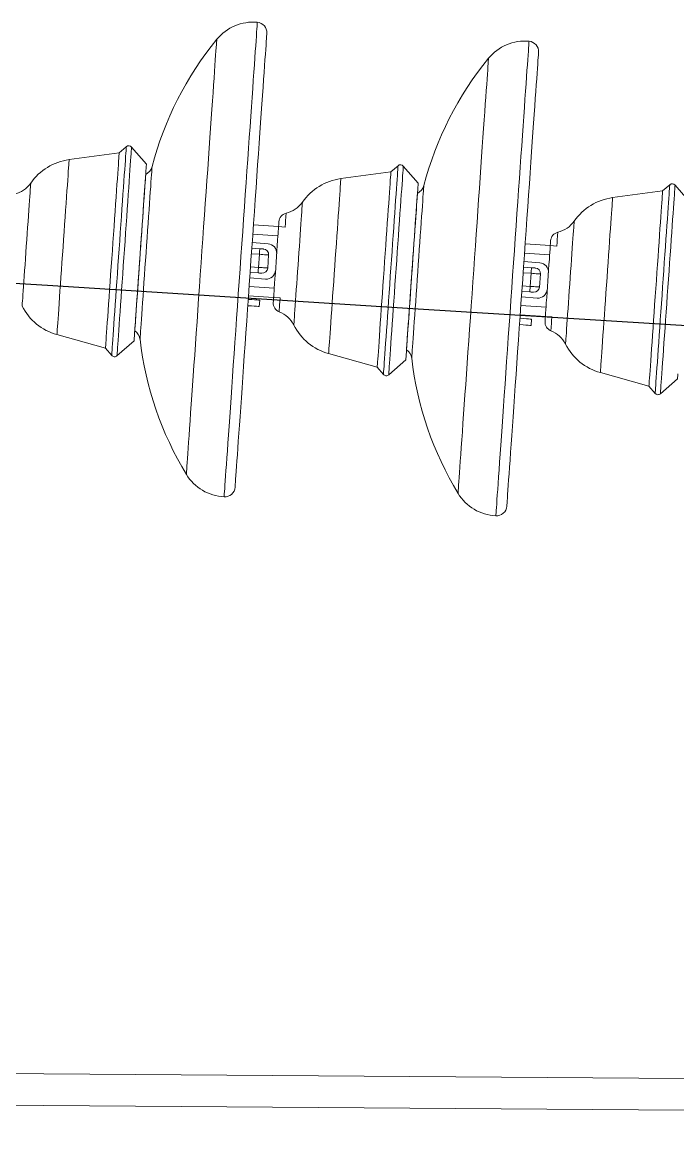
# Model space of a CAD drawing. Header units: millimetres. Extents: x 1587714 to 3094800, y -694377 to -413614.
# Drawn here: x 2355338 to 2355690, y -551425 to -550832 of the extents above; entities that cross this region are included whole.
import ezdxf

# ---------------------------------------------------------------- set-up
doc = ezdxf.new("R2010")
doc.units = ezdxf.units.MM

# ---------------------------------------------------------------- blocks, each defined once
blk = doc.blocks.new('poste RT1 vista lateral')
at = {"color": 7, "linetype": 'Continuous', "lineweight": 15}
for p, q in [((929.8599, 7846.5426), (926.0327, 7843.2152)), ((940.6474, 7837.1813), (932.6814, 7846.3452)), ((926.0327, 7843.2152), (899.2196, 7839.5989)), ((1071.677, 7833.0309), (1044.8639, 7829.4146)), ((1075.5042, 7836.3583), (1071.677, 7833.0309)), ((1086.2917, 7826.997), (1078.3258, 7836.1609)), ((1221.1486, 7826.174), (1217.3214, 7822.8467)), ((1231.936, 7816.8128), (1223.9701, 7825.9766)), ((1217.3214, 7822.8467), (1190.5083, 7819.2294)), ((997.9965, 7804.6267), (1011.4832, 7803.6835)), ((1014.9659, 7803.4394), (1011.4832, 7803.6835)), ((1011.1344, 7798.6958), (1010.9693, 7796.3345)), ((997.1228, 7792.1317), (1001.3821, 7791.8341)), ((997.3321, 7795.1252), (1005.831, 7794.5302)), ((1143.6409, 7794.4415), (1157.1276, 7793.4983)), ((1160.6103, 7793.2551), (1157.1276, 7793.4983)), ((1001.1728, 7788.8415), (1000.6845, 7781.8587)), ((1006.1606, 7788.4924), (1005.6723, 7781.5096)), ((1142.9765, 7784.94), (1151.4753, 7784.3459)), ((1156.7788, 7788.5106), (1156.6137, 7786.1502)), ((1000.4752, 7778.8661), (996.216, 7779.1636)), ((1142.7672, 7781.9474), (1147.0264, 7781.6498)), ((1146.8172, 7778.6572), (1146.3288, 7771.6744)), ((1151.8049, 7778.3082), (1151.3167, 7771.3253)), ((996.0067, 7776.171), (1004.5056, 7775.5768)), ((1009.1778, 7770.714), (1009.3429, 7773.0753)), ((1008.829, 7765.7263), (995.3423, 7766.6695)), ((1146.1195, 7768.6818), (1141.8604, 7768.9793)), ((1001.1297, 7760.8979), (1001.3671, 7764.293)), ((1008.829, 7765.7263), (1012.3117, 7765.4831)), ((1141.6511, 7765.9867), (1150.1499, 7765.3925)), ((1154.8221, 7760.5298), (1154.9872, 7762.8911)), ((1154.4734, 7755.542), (1140.9867, 7756.4852)), ((1154.4734, 7755.542), (1157.9561, 7755.2989)), ((1146.7741, 7750.7136), (1147.0115, 7754.1087)), ((892.6595, 7745.785), (918.7083, 7738.4713)), ((918.7083, 7738.4713), (922.0352, 7734.6442)), ((924.8567, 7734.4468), (934.0205, 7742.4128)), ((1038.3039, 7735.5998), (1064.3526, 7728.287)), ((1070.501, 7724.2625), (1079.6648, 7732.2285)), ((1064.3526, 7728.287), (1067.6795, 7724.4599)), ((1183.9482, 7725.4155), (1209.9969, 7718.1027)), ((1216.1454, 7714.0782), (1225.3092, 7722.0442)), ((1209.9969, 7718.1027), (1213.3239, 7714.2756)), ((1229.053, 7346.9862), (0, 7355.7096)), ((0, 7338.7095), (1228.9324, 7329.9869))]:
    blk.add_line(p, q, dxfattribs=at)
at = {"color": 8, "linetype": 'Continuous', "lineweight": 15}
for p, q in [((1011.1344, 7798.6958), (997.6477, 7799.638)), ((1001.1728, 7788.8415), (996.9136, 7789.139)), ((1156.7788, 7788.5106), (1143.2921, 7789.4537)), ((996.4253, 7782.1562), (1000.6845, 7781.8587)), ((1146.8172, 7778.6572), (1142.5579, 7778.9547)), ((995.6911, 7771.6572), (1009.1778, 7770.714)), ((1142.0696, 7771.9719), (1146.3288, 7771.6744)), ((1141.3355, 7761.4729), (1154.8221, 7760.5298))]:
    blk.add_line(p, q, dxfattribs=at)
at = {"color": 5, "linetype": 'Continuous', "lineweight": 15, "flags": 128}
for points in [[(982.2866, 7658.8309), (982.299, 7659.0083), (982.3362, 7659.5395), (982.398, 7660.4226), (982.4842, 7661.6566), (982.5948, 7663.2378), (982.7293, 7665.1604), (982.8873, 7667.4206), (983.0684, 7670.0108), (983.2721, 7672.9243), (983.4979, 7676.1534), (983.7452, 7679.6887), (984.0131, 7683.5196), (984.301, 7687.6376), (984.6081, 7692.0292), (984.9335, 7696.6822), (985.2763, 7701.5851), (985.6356, 7706.7235), (986.0103, 7712.0821), (986.3995, 7717.6468), (986.8019, 7723.4032), (987.2167, 7729.3332), (987.6424, 7735.4214), (988.078, 7741.6508), (988.5222, 7748.0042), (988.9739, 7754.4634), (989.4317, 7761.0104), (989.8944, 7767.627), (990.3607, 7774.2951), (990.8292, 7780.9956), (991.2988, 7787.7104), (991.768, 7794.4205), (992.2356, 7801.1076), (992.7002, 7807.7528), (993.1607, 7814.337), (993.6156, 7820.842), (994.0637, 7827.2498), (994.5037, 7833.544), (994.9346, 7839.7048), (995.3549, 7845.7158), (995.7637, 7851.5608), (996.1596, 7857.2237), (996.5417, 7862.6873), (996.9088, 7867.9383), (997.26, 7872.9603), (997.5942, 7877.7392), (997.9106, 7882.2634), (998.2082, 7886.5197), (998.4862, 7890.4955), (998.7438, 7894.1805), (998.9805, 7897.5632), (999.1953, 7900.636), (999.3878, 7903.3892), (999.5574, 7905.8144), (999.7037, 7907.9068), (999.8263, 7909.6596), (999.9247, 7911.0672), (999.9988, 7912.1258), (1000.0483, 7912.8344), (1000.073, 7913.1882), (1000.0761, 7913.233)], [(988.1583, 7663.933), (988.1708, 7664.1123), (988.2082, 7664.6473), (988.2705, 7665.5371), (988.3573, 7666.7788), (988.4685, 7668.3695), (988.6038, 7670.3045), (988.7628, 7672.5781), (988.945, 7675.1826), (989.1498, 7678.1113), (989.3766, 7681.3557), (989.6249, 7684.9062), (989.8938, 7688.7515), (990.1826, 7692.8818), (990.4904, 7697.284), (990.8164, 7701.9446), (991.1594, 7706.8512), (991.5187, 7711.9896), (991.8931, 7717.3436), (992.2815, 7722.8978), (992.6828, 7728.636), (993.0957, 7734.5412), (993.5191, 7740.597), (993.9518, 7746.7844), (994.3925, 7753.0863), (994.8398, 7759.4826), (995.2925, 7765.9571), (995.7492, 7772.4879), (996.2086, 7779.0587), (996.6694, 7785.6476), (997.1302, 7792.2375), (997.5897, 7798.8074), (998.0463, 7805.3391), (998.499, 7811.8126), (998.9464, 7818.2099), (999.387, 7824.5118), (999.8197, 7830.6992), (1000.2431, 7836.7541), (1000.6561, 7842.6602), (1001.0573, 7848.3984), (1001.4458, 7853.9526), (1001.8202, 7859.3066), (1002.1794, 7864.444), (1002.5225, 7869.3507), (1002.8485, 7874.0122), (1003.1563, 7878.4144), (1003.445, 7882.5438), (1003.714, 7886.39), (1003.9622, 7889.9395), (1004.1891, 7893.1839), (1004.3939, 7896.1127), (1004.576, 7898.7181), (1004.735, 7900.9907), (1004.8703, 7902.9257), (1004.9815, 7904.5165), (1005.0684, 7905.7591), (1005.1307, 7906.6489), (1005.168, 7907.1839), (1005.1805, 7907.3622)], [(1127.9309, 7648.6466), (1127.9433, 7648.823), (1127.9805, 7649.3552), (1128.0423, 7650.2383), (1128.1286, 7651.4723), (1128.2392, 7653.0535), (1128.3736, 7654.9761), (1128.5316, 7657.2354), (1128.7127, 7659.8265), (1128.9165, 7662.74), (1129.1423, 7665.9691), (1129.3895, 7669.5044), (1129.6574, 7673.3353), (1129.9453, 7677.4533), (1130.2524, 7681.8449), (1130.5778, 7686.4979), (1130.9207, 7691.4008), (1131.28, 7696.5382), (1131.6547, 7701.8979), (1132.0438, 7707.4625), (1132.4463, 7713.2189), (1132.861, 7719.1489), (1133.2867, 7725.2371), (1133.7223, 7731.4665), (1134.1666, 7737.8199), (1134.6182, 7744.2791), (1135.0761, 7750.8261), (1135.5388, 7757.4427), (1136.0051, 7764.1108), (1136.4736, 7770.8113), (1136.9432, 7777.5261), (1137.4124, 7784.2362), (1137.8799, 7790.9234), (1138.3446, 7797.5676), (1138.805, 7804.1518), (1139.2599, 7810.6577), (1139.708, 7817.0655), (1140.1481, 7823.3588), (1140.5789, 7829.5205), (1140.9993, 7835.5315), (1141.408, 7841.3765), (1141.8039, 7847.0395), (1142.1861, 7852.5031), (1142.5532, 7857.753), (1142.9043, 7862.7751), (1143.2386, 7867.5549), (1143.5549, 7872.0791), (1143.8525, 7876.3354), (1144.1305, 7880.3113), (1144.3882, 7883.9962), (1144.6248, 7887.3789), (1144.8397, 7890.4517), (1145.0322, 7893.2049), (1145.2018, 7895.6301), (1145.3481, 7897.7225), (1145.4706, 7899.4744), (1145.569, 7900.883), (1145.6431, 7901.9415), (1145.6926, 7902.6492), (1145.7174, 7903.0039), (1145.7205, 7903.0488)], [(1133.8027, 7653.7488), (1133.8152, 7653.9271), (1133.8525, 7654.4621), (1133.9148, 7655.3528), (1134.0017, 7656.5945), (1134.1129, 7658.1852), (1134.2482, 7660.1202), (1134.4072, 7662.3938), (1134.5893, 7664.9983), (1134.7941, 7667.927), (1135.021, 7671.1714), (1135.2692, 7674.722), (1135.5382, 7678.5672), (1135.827, 7682.6975), (1136.1348, 7687.0997), (1136.4607, 7691.7603), (1136.8038, 7696.667), (1137.1631, 7701.8054), (1137.5374, 7707.1593), (1137.9259, 7712.7135), (1138.3271, 7718.4517), (1138.7401, 7724.3569), (1139.1635, 7730.4127), (1139.5962, 7736.6002), (1140.0368, 7742.9011), (1140.4842, 7749.2983), (1140.9369, 7755.7719), (1141.3935, 7762.3036), (1141.853, 7768.8744), (1142.3138, 7775.4633), (1142.7746, 7782.0532), (1143.234, 7788.6231), (1143.6907, 7795.1548), (1144.1434, 7801.6284), (1144.5907, 7808.0256), (1145.0314, 7814.3275), (1145.4641, 7820.5149), (1145.8875, 7826.5698), (1146.3004, 7832.4759), (1146.7017, 7838.2142), (1147.0901, 7843.7684), (1147.4645, 7849.1223), (1147.8238, 7854.2597), (1148.1668, 7859.1664), (1148.4928, 7863.8279), (1148.8006, 7868.2301), (1149.0894, 7872.3595), (1149.3583, 7876.2057), (1149.6066, 7879.7553), (1149.8334, 7882.9997), (1150.0382, 7885.9284), (1150.2204, 7888.5338), (1150.3794, 7890.8064), (1150.5147, 7892.7414), (1150.6259, 7894.3322), (1150.7127, 7895.5748), (1150.775, 7896.4646), (1150.8124, 7896.9996), (1150.8249, 7897.1779)], [(937.1972, 7743.2787), (937.2095, 7743.4552), (937.2464, 7743.9826), (937.3075, 7744.8571), (937.3924, 7746.0711), (937.5005, 7747.617), (937.631, 7749.4824), (937.7827, 7751.653), (937.9547, 7754.1115), (938.1455, 7756.8409), (938.3537, 7759.8183), (938.5778, 7763.0227), (938.816, 7766.4301), (939.0665, 7770.0121), (939.3275, 7773.7448), (939.5969, 7777.5967), (939.8726, 7781.5402), (940.1527, 7785.5446), (940.4349, 7789.5806), (940.717, 7793.6156), (940.9971, 7797.6201), (941.2729, 7801.5635), (941.5422, 7805.4163), (941.8032, 7809.1481), (942.0537, 7812.731), (942.2919, 7816.1376), (942.516, 7819.3419), (942.7242, 7822.3202), (942.9151, 7825.0487), (943.087, 7827.5082), (943.2388, 7829.6778), (943.3692, 7831.5432), (943.4773, 7833.0891), (943.5622, 7834.3031), (943.6234, 7835.1777), (943.6602, 7835.705), (943.6725, 7835.8815)], [(1082.8415, 7733.0945), (1082.8539, 7733.2709), (1082.8907, 7733.7983), (1082.9519, 7734.6728), (1083.0368, 7735.8868), (1083.1449, 7737.4327), (1083.2753, 7739.2981), (1083.4271, 7741.4687), (1083.599, 7743.9272), (1083.7898, 7746.6557), (1083.9981, 7749.634), (1084.2221, 7752.8384), (1084.4604, 7756.2449), (1084.7109, 7759.8279), (1084.9719, 7763.5596), (1085.2413, 7767.4124), (1085.517, 7771.3559), (1085.797, 7775.3603), (1086.0792, 7779.3953), (1086.3614, 7783.4313), (1086.6414, 7787.4358), (1086.9172, 7791.3792), (1087.1866, 7795.2321), (1087.4475, 7798.9638), (1087.698, 7802.5467), (1087.9363, 7805.9533), (1088.1603, 7809.1576), (1088.3686, 7812.1359), (1088.5595, 7814.8644), (1088.7314, 7817.323), (1088.8831, 7819.4935), (1089.0136, 7821.3589), (1089.1216, 7822.9048), (1089.2066, 7824.1189), (1089.2677, 7824.9934), (1089.3046, 7825.5208), (1089.3169, 7825.6972)]]:
    blk.add_lwpolyline(points, dxfattribs=at)
at = {"color": 8, "linetype": 'Continuous', "lineweight": 15, "flags": 128}
for points in [[(962.0396, 7670.871), (962.052, 7671.0484), (962.0891, 7671.5796), (962.1508, 7672.4617), (962.237, 7673.6939), (962.3473, 7675.2722), (962.4815, 7677.191), (962.6391, 7679.4446), (962.8196, 7682.0261), (963.0225, 7684.9282), (963.2472, 7688.1421), (963.4931, 7691.6573), (963.7593, 7695.4634), (964.045, 7699.549), (964.3493, 7703.9025), (964.6715, 7708.5097), (965.0104, 7713.3563), (965.3651, 7718.4279), (965.7344, 7723.7103), (966.1173, 7729.1853), (966.5126, 7734.8378), (966.919, 7740.6504), (967.3354, 7746.6052), (967.7605, 7752.6839), (968.193, 7758.8685), (968.6315, 7765.1408), (969.0749, 7771.4798), (969.5215, 7777.8685), (969.9703, 7784.2858), (970.4197, 7790.7126), (970.8685, 7797.1299), (971.3152, 7803.5185), (971.7585, 7809.8576), (972.1971, 7816.1299), (972.6296, 7822.3145), (973.0546, 7828.3932), (973.471, 7834.348), (973.8774, 7840.1606), (974.2727, 7845.813), (974.6556, 7851.2881), (975.0249, 7856.5705), (975.3796, 7861.6421), (975.7185, 7866.4887), (976.0407, 7871.0959), (976.3451, 7875.4494), (976.6308, 7879.535), (976.8969, 7883.3411), (977.1428, 7886.8563), (977.3675, 7890.0702), (977.5704, 7892.9722), (977.751, 7895.5538), (977.9086, 7897.8074), (978.0427, 7899.7262), (978.1531, 7901.3045), (978.2392, 7902.5366), (978.3009, 7903.4188), (978.3381, 7903.95), (978.3504, 7904.1274), (978.3504, 7904.1274)], [(1107.684, 7660.6867), (1107.6964, 7660.8641), (1107.7334, 7661.3953), (1107.7952, 7662.2775), (1107.8814, 7663.5096), (1107.9917, 7665.0879), (1108.1258, 7667.0058), (1108.2834, 7669.2603), (1108.464, 7671.8419), (1108.6669, 7674.7439), (1108.8916, 7677.9578), (1109.1374, 7681.473), (1109.4036, 7685.2791), (1109.6893, 7689.3647), (1109.9937, 7693.7182), (1110.3159, 7698.3254), (1110.6548, 7703.172), (1111.0094, 7708.2436), (1111.3788, 7713.5251), (1111.7616, 7719.0011), (1112.1569, 7724.6535), (1112.5634, 7730.4661), (1112.9798, 7736.4209), (1113.4049, 7742.4996), (1113.8373, 7748.6842), (1114.2759, 7754.9555), (1114.7192, 7761.2956), (1115.1659, 7767.6833), (1115.6147, 7774.1015), (1116.0641, 7780.5283), (1116.5128, 7786.9456), (1116.9595, 7793.3342), (1117.4029, 7799.6733), (1117.8414, 7805.9456), (1118.2739, 7812.1302), (1118.699, 7818.2089), (1119.1154, 7824.1637), (1119.5218, 7829.9763), (1119.9171, 7835.6287), (1120.2999, 7841.1038), (1120.6693, 7846.3862), (1121.024, 7851.4578), (1121.3629, 7856.3044), (1121.685, 7860.9116), (1121.9894, 7865.2642), (1122.2751, 7869.3507), (1122.5413, 7873.1568), (1122.7871, 7876.672), (1123.0118, 7879.8859), (1123.2148, 7882.7879), (1123.3953, 7885.3695), (1123.5529, 7887.6231), (1123.687, 7889.5419), (1123.7974, 7891.1202), (1123.8836, 7892.3523), (1123.9453, 7893.2345), (1123.9824, 7893.7657), (1123.9948, 7893.9421), (1123.9948, 7893.9421)], [(922.0352, 7734.6442), (922.0476, 7734.8206), (922.0846, 7735.3508), (922.146, 7736.2292), (922.2315, 7737.4518), (922.3405, 7739.0101), (922.4722, 7740.8946), (922.626, 7743.0937), (922.8007, 7745.5924), (922.9954, 7748.3761), (923.2087, 7751.4269), (923.4393, 7754.7247), (923.6858, 7758.2495), (923.9466, 7761.9793), (924.22, 7765.8894), (924.5044, 7769.9559), (924.7979, 7774.153), (925.0986, 7778.4531), (925.4047, 7782.8314), (925.7143, 7787.2574), (926.0253, 7791.7054), (926.3358, 7796.1466), (926.6439, 7800.5517), (926.9476, 7804.8947), (927.2449, 7809.1471), (927.5341, 7813.2823), (927.8132, 7817.2734), (928.0805, 7821.0967), (928.3344, 7824.7263), (928.5731, 7828.1405), (928.7952, 7831.3172), (928.9994, 7834.2364), (929.1842, 7836.88), (929.3486, 7839.2308), (929.4915, 7841.2745), (929.6119, 7842.9968), (929.7093, 7844.3882), (929.7828, 7845.4401), (929.832, 7846.1449), (929.8568, 7846.4978), (929.8599, 7846.5426)], [(924.8567, 7734.4468), (924.8691, 7734.6241), (924.9061, 7735.1534), (924.9675, 7736.0318), (925.053, 7737.2544), (925.162, 7738.8127), (925.2938, 7740.6971), (925.4475, 7742.8963), (925.6223, 7745.3949), (925.817, 7748.1787), (926.0302, 7751.2295), (926.2609, 7754.5273), (926.5074, 7758.0521), (926.7681, 7761.7819), (927.0416, 7765.692), (927.3259, 7769.7585), (927.6194, 7773.9556), (927.9202, 7778.2567), (928.2263, 7782.634), (928.5358, 7787.061), (928.8468, 7791.508), (929.1574, 7795.9492), (929.4654, 7800.3552), (929.7691, 7804.6973), (930.0665, 7808.9497), (930.3556, 7813.0848), (930.6347, 7817.076), (930.9021, 7820.8992), (931.1559, 7824.5289), (931.3946, 7827.9431), (931.6168, 7831.1198), (931.8209, 7834.0399), (932.0058, 7836.6826), (932.1702, 7839.0334), (932.313, 7841.0771), (932.4335, 7842.7994), (932.5308, 7844.1918), (932.6043, 7845.2427), (932.6536, 7845.9475), (932.6783, 7846.3013), (932.6814, 7846.3452)], [(892.6595, 7745.785), (892.672, 7745.9633), (892.7093, 7746.4974), (892.7713, 7747.3834), (892.8573, 7748.6136), (892.9668, 7750.1795), (893.099, 7752.0688), (893.2527, 7754.2679), (893.4269, 7756.7589), (893.6202, 7759.5236), (893.8311, 7762.5401), (894.0582, 7765.7874), (894.2995, 7769.2378), (894.5533, 7772.8674), (894.8177, 7776.6488), (895.0906, 7780.5512), (895.37, 7784.5461), (895.6537, 7788.6031), (895.9395, 7792.6915), (896.2254, 7796.7799), (896.5091, 7800.8368), (896.7885, 7804.8317), (897.0614, 7808.7351), (897.3258, 7812.5155), (897.5796, 7816.1452), (897.8209, 7819.5965), (898.0479, 7822.8428), (898.2589, 7825.8603), (898.4522, 7828.625), (898.6264, 7831.116), (898.7802, 7833.3142), (898.9123, 7835.2034), (899.0218, 7836.7693), (899.1078, 7838.0005), (899.1698, 7838.8865), (899.2071, 7839.4206), (899.2196, 7839.5989), (899.2196, 7839.5989)], [(1067.6795, 7724.4599), (1067.6919, 7724.6363), (1067.7289, 7725.1656), (1067.7903, 7726.0449), (1067.8759, 7727.2675), (1067.9848, 7728.8258), (1068.1166, 7730.7103), (1068.2703, 7732.9085), (1068.4451, 7735.4081), (1068.6398, 7738.1918), (1068.8531, 7741.2417), (1069.0837, 7744.5405), (1069.3302, 7748.0652), (1069.5909, 7751.7941), (1069.8644, 7755.7051), (1070.1487, 7759.7716), (1070.4422, 7763.9678), (1070.743, 7768.2688), (1071.0491, 7772.6471), (1071.3586, 7777.0731), (1071.6696, 7781.5211), (1071.9802, 7785.9623), (1072.2883, 7790.3674), (1072.5919, 7794.7104), (1072.8893, 7798.9628), (1073.1784, 7803.098), (1073.4575, 7807.0891), (1073.7249, 7810.9124), (1073.9787, 7814.5421), (1074.2174, 7817.9562), (1074.4396, 7821.1329), (1074.6437, 7824.0521), (1074.8286, 7826.6957), (1074.993, 7829.0465), (1075.1358, 7831.0902), (1075.2563, 7832.8125), (1075.3536, 7834.204), (1075.4271, 7835.2559), (1075.4764, 7835.9606), (1075.5011, 7836.3135), (1075.5042, 7836.3583)], [(1070.501, 7724.2625), (1070.5134, 7724.4389), (1070.5504, 7724.9691), (1070.6119, 7725.8475), (1070.6974, 7727.0701), (1070.8063, 7728.6284), (1070.9381, 7730.5129), (1071.0919, 7732.712), (1071.2667, 7735.2107), (1071.4613, 7737.9944), (1071.6746, 7741.0452), (1071.9052, 7744.343), (1072.1517, 7747.8678), (1072.4125, 7751.5967), (1072.6859, 7755.5077), (1072.9703, 7759.5742), (1073.2638, 7763.7713), (1073.5645, 7768.0714), (1073.8706, 7772.4497), (1074.1802, 7776.8757), (1074.4912, 7781.3237), (1074.8017, 7785.7649), (1075.1098, 7790.17), (1075.4135, 7794.513), (1075.7108, 7798.7654), (1076, 7802.9006), (1076.2791, 7806.8917), (1076.5464, 7810.715), (1076.8002, 7814.3446), (1077.039, 7817.7588), (1077.2611, 7820.9355), (1077.4652, 7823.8547), (1077.6501, 7826.4983), (1077.8145, 7828.8491), (1077.9573, 7830.8928), (1078.0779, 7832.6151), (1078.1751, 7834.0065), (1078.2487, 7835.0585), (1078.2979, 7835.7632), (1078.3227, 7836.1161), (1078.3258, 7836.1609)], [(874.0139, 7761.0962), (874.0261, 7761.2708), (874.0627, 7761.7934), (874.1231, 7762.6584), (874.2068, 7763.8552), (874.3129, 7765.3725), (874.4403, 7767.194), (874.5876, 7769.3007), (874.7532, 7771.6696), (874.9355, 7774.276), (875.1324, 7777.0922), (875.342, 7780.0887), (875.5618, 7783.2329), (875.7897, 7786.4916), (876.0232, 7789.8304), (876.2598, 7793.215), (876.4971, 7796.6082), (876.7325, 7799.9737), (876.9635, 7803.2773), (877.1876, 7806.4835), (877.4026, 7809.5572), (877.6061, 7812.4678), (877.7959, 7815.182), (877.9701, 7817.673), (878.1268, 7819.9141), (878.2643, 7821.8806), (878.3813, 7823.5524), (878.4763, 7824.9114), (878.5485, 7825.9442), (878.597, 7826.6385), (878.6214, 7826.9875), (878.6244, 7827.0304)], [(1038.3039, 7735.5998), (1038.3163, 7735.779), (1038.3537, 7736.3131), (1038.4156, 7737.1981), (1038.5016, 7738.4293), (1038.6112, 7739.9952), (1038.7433, 7741.8845), (1038.897, 7744.0836), (1039.0712, 7746.5746), (1039.2646, 7749.3393), (1039.4755, 7752.3558), (1039.7025, 7755.6021), (1039.9439, 7759.0535), (1040.1977, 7762.6832), (1040.462, 7766.4645), (1040.735, 7770.3669), (1041.0143, 7774.3618), (1041.298, 7778.4188), (1041.5839, 7782.5072), (1041.8698, 7786.5956), (1042.1535, 7790.6525), (1042.4329, 7794.6475), (1042.7057, 7798.5499), (1042.9701, 7802.3312), (1043.2239, 7805.9609), (1043.4653, 7809.4122), (1043.6923, 7812.6585), (1043.9032, 7815.675), (1044.0965, 7818.4397), (1044.2708, 7820.9307), (1044.4245, 7823.1299), (1044.5566, 7825.0191), (1044.6661, 7826.5851), (1044.7522, 7827.8162), (1044.8141, 7828.7013), (1044.8515, 7829.2353), (1044.8639, 7829.4146), (1044.8639, 7829.4146)], [(1213.3239, 7714.2756), (1213.3362, 7714.452), (1213.3733, 7714.9813), (1213.4347, 7715.8606), (1213.5202, 7717.0832), (1213.6292, 7718.6415), (1213.7609, 7720.526), (1213.9147, 7722.7242), (1214.0895, 7725.2238), (1214.2841, 7728.0076), (1214.4974, 7731.0574), (1214.7281, 7734.3562), (1214.9745, 7737.8809), (1215.2353, 7741.6098), (1215.5088, 7745.5199), (1215.7931, 7749.5863), (1216.0866, 7753.7835), (1216.3873, 7758.0845), (1216.6934, 7762.4619), (1217.003, 7766.8889), (1217.314, 7771.3368), (1217.6246, 7775.7771), (1217.9326, 7780.1831), (1218.2363, 7784.5261), (1218.5336, 7788.7785), (1218.8228, 7792.9137), (1219.1019, 7796.9048), (1219.3692, 7800.7271), (1219.623, 7804.3578), (1219.8618, 7807.7719), (1220.084, 7810.9486), (1220.288, 7813.8678), (1220.4729, 7816.5114), (1220.6373, 7818.8622), (1220.7802, 7820.905), (1220.9007, 7822.6283), (1220.9979, 7824.0197), (1221.0715, 7825.0716), (1221.1208, 7825.7763), (1221.1455, 7826.1292), (1221.1486, 7826.174)], [(1216.1454, 7714.0782), (1216.1578, 7714.2546), (1216.1948, 7714.7839), (1216.2563, 7715.6632), (1216.3417, 7716.8858), (1216.4507, 7718.4441), (1216.5825, 7720.3286), (1216.7363, 7722.5268), (1216.911, 7725.0264), (1217.1056, 7727.8101), (1217.319, 7730.86), (1217.5496, 7734.1588), (1217.796, 7737.6835), (1218.0569, 7741.4124), (1218.3303, 7745.3234), (1218.6146, 7749.3899), (1218.9081, 7753.5861), (1219.2088, 7757.8871), (1219.515, 7762.2654), (1219.8245, 7766.6914), (1220.1355, 7771.1394), (1220.4461, 7775.5806), (1220.7542, 7779.9857), (1221.0578, 7784.3287), (1221.3551, 7788.5811), (1221.6443, 7792.7163), (1221.9234, 7796.7074), (1222.1907, 7800.5307), (1222.4446, 7804.1604), (1222.6833, 7807.5745), (1222.9055, 7810.7512), (1223.1096, 7813.6704), (1223.2944, 7816.314), (1223.4588, 7818.6648), (1223.6017, 7820.7085), (1223.7222, 7822.4308), (1223.8195, 7823.8223), (1223.893, 7824.8742), (1223.9423, 7825.5789), (1223.967, 7825.9318), (1223.9701, 7825.9766)], [(1019.6582, 7750.912), (1019.6704, 7751.0865), (1019.707, 7751.6091), (1019.7674, 7752.4731), (1019.8512, 7753.6709), (1019.9573, 7755.1882), (1020.0846, 7757.0097), (1020.232, 7759.1164), (1020.3976, 7761.4853), (1020.5799, 7764.0917), (1020.7768, 7766.9079), (1020.9863, 7769.9044), (1021.2061, 7773.0477), (1021.434, 7776.3073), (1021.6675, 7779.6462), (1021.9042, 7783.0307), (1022.1415, 7786.4239), (1022.3768, 7789.7894), (1022.6078, 7793.093), (1022.832, 7796.2992), (1023.047, 7799.3729), (1023.2505, 7802.2826), (1023.4403, 7804.9977), (1023.6145, 7807.4887), (1023.7712, 7809.7298), (1023.9087, 7811.6963), (1024.0256, 7813.3681), (1024.1206, 7814.7271), (1024.1928, 7815.7589), (1024.2413, 7816.4532), (1024.2658, 7816.8023), (1024.2688, 7816.8461)], [(1183.9482, 7725.4155), (1183.9607, 7725.5938), (1183.998, 7726.1288), (1184.06, 7727.0138), (1184.146, 7728.245), (1184.2555, 7729.811), (1184.3876, 7731.7002), (1184.5414, 7733.8984), (1184.7156, 7736.3904), (1184.9089, 7739.1541), (1185.1199, 7742.1715), (1185.3469, 7745.4178), (1185.5882, 7748.8692), (1185.842, 7752.4989), (1186.1064, 7756.2792), (1186.3793, 7760.1826), (1186.6587, 7764.1776), (1186.9423, 7768.2345), (1187.2283, 7772.3229), (1187.5141, 7776.4113), (1187.7979, 7780.4682), (1188.0772, 7784.4632), (1188.3501, 7788.3656), (1188.6144, 7792.1469), (1188.8683, 7795.7766), (1189.1096, 7799.228), (1189.3366, 7802.4743), (1189.5476, 7805.4907), (1189.7409, 7808.2554), (1189.9151, 7810.7464), (1190.0688, 7812.9456), (1190.201, 7814.8348), (1190.3105, 7816.4008), (1190.3966, 7817.631), (1190.4585, 7818.517), (1190.4958, 7819.051), (1190.5083, 7819.2294), (1190.5083, 7819.2294)], [(1015.4838, 7810.8466), (1015.4806, 7810.7998), (1015.4549, 7810.4327), (1015.4039, 7809.7031), (1015.3283, 7808.6216), (1015.2291, 7807.2035), (1015.1078, 7805.4678), (1014.9659, 7803.4394)], [(1165.3026, 7740.7277), (1165.3148, 7740.9022), (1165.3513, 7741.4248), (1165.4118, 7742.2888), (1165.4955, 7743.4866), (1165.6016, 7745.0039), (1165.729, 7746.8255), (1165.8763, 7748.9321), (1166.042, 7751.3011), (1166.2242, 7753.9074), (1166.4211, 7756.7236), (1166.6306, 7759.7191), (1166.8505, 7762.8634), (1167.0784, 7766.1231), (1167.3119, 7769.4619), (1167.5485, 7772.8455), (1167.7858, 7776.2387), (1168.0211, 7779.6052), (1168.2522, 7782.9087), (1168.4764, 7786.114), (1168.6913, 7789.1886), (1168.8948, 7792.0983), (1169.0846, 7794.8134), (1169.2588, 7797.3044), (1169.4155, 7799.5446), (1169.553, 7801.512), (1169.6699, 7803.1838), (1169.765, 7804.5428), (1169.8372, 7805.5747), (1169.8857, 7806.2689), (1169.9101, 7806.618), (1169.9132, 7806.6618)], [(1161.1282, 7800.6613), (1161.125, 7800.6155), (1161.0993, 7800.2484), (1161.0482, 7799.5188), (1160.9726, 7798.4374), (1160.8734, 7797.0192), (1160.7521, 7795.2836), (1160.6103, 7793.2551)], [(1012.3117, 7765.4831), (1012.1698, 7763.4547), (1012.0485, 7761.719), (1011.9493, 7760.3009), (1011.8737, 7759.2194), (1011.8227, 7758.4898), (1011.797, 7758.1227), (1011.7938, 7758.0769)], [(1157.9561, 7755.2989), (1157.8142, 7753.2704), (1157.6929, 7751.5347), (1157.5937, 7750.1166), (1157.518, 7749.0351), (1157.4671, 7748.3056), (1157.4414, 7747.9384), (1157.4382, 7747.8917)]]:
    blk.add_lwpolyline(points, dxfattribs=at)
at = {"color": 7, "linetype": 'Continuous', "lineweight": 15, "flags": 128}
for points in [[(918.7083, 7738.4713), (918.7207, 7738.6506), (918.7582, 7739.1856), (918.8203, 7740.0734), (918.9067, 7741.3094), (919.0167, 7742.882), (919.1496, 7744.7836), (919.3046, 7746.999), (919.4805, 7749.5148), (919.6761, 7752.3119), (919.8901, 7755.3723), (920.1211, 7758.6758), (920.3674, 7762.1987), (920.6274, 7765.9171), (920.8994, 7769.8061), (921.1813, 7773.8383), (921.4714, 7777.9868), (921.7677, 7782.223), (922.0681, 7786.5183), (922.3704, 7790.8432), (922.6729, 7795.1682), (922.9732, 7799.4635), (923.2695, 7803.6997), (923.5596, 7807.8482), (923.8415, 7811.8813), (924.1135, 7815.7694), (924.3735, 7819.4878), (924.6199, 7823.0107), (924.8508, 7826.3142), (925.0649, 7829.3746), (925.2605, 7832.1726), (925.4363, 7834.6875), (925.5913, 7836.9029), (925.7242, 7838.8045), (925.8342, 7840.378), (925.9206, 7841.6131), (925.9827, 7842.5009), (926.0202, 7843.0369), (926.0327, 7843.2152)], [(934.0205, 7742.4128), (934.0327, 7742.5883), (934.0695, 7743.1128), (934.1303, 7743.9835), (934.215, 7745.1937), (934.3226, 7746.733), (934.4526, 7748.5926), (934.6039, 7750.7565), (934.7754, 7753.2094), (934.9659, 7755.933), (935.1739, 7758.9076), (935.3979, 7762.1109), (935.6362, 7765.5184), (935.8871, 7769.1071), (936.1487, 7772.8474), (936.4191, 7776.7146), (936.6962, 7780.678), (936.9781, 7784.7092), (937.2627, 7788.7776), (937.5477, 7792.8536), (937.8311, 7796.9077), (938.1109, 7800.9083), (938.3849, 7804.827), (938.6512, 7808.634), (938.9076, 7812.3019), (939.1525, 7815.8038), (939.3839, 7819.1121), (939.6001, 7822.2039), (939.7994, 7825.0563), (939.9806, 7827.6465), (940.1422, 7829.9572), (940.2829, 7831.9705), (940.4019, 7833.6718), (940.4981, 7835.048), (940.571, 7836.0884), (940.6198, 7836.7875), (940.6443, 7837.1375), (940.6474, 7837.1813)], [(934.4053, 7747.8945), (934.4177, 7748.0729), (934.4552, 7748.6079), (934.5171, 7749.4938), (934.6031, 7750.7241), (934.7124, 7752.2871), (934.8441, 7754.1707), (934.9971, 7756.3584), (935.17, 7758.8303), (935.3614, 7761.5674), (935.5696, 7764.5447), (935.7929, 7767.7386), (936.0293, 7771.1194), (936.2769, 7774.6603), (936.5335, 7778.3301), (936.797, 7782.0971), (937.065, 7785.9309), (937.3354, 7789.7971), (937.6057, 7793.6633), (937.8738, 7797.4961), (938.1372, 7801.264), (938.3938, 7804.9338), (938.6414, 7808.4748), (938.8779, 7811.8556), (939.1012, 7815.0485), (939.3094, 7818.0268), (939.5008, 7820.7629), (939.6737, 7823.2358), (939.8266, 7825.4235), (939.9583, 7827.307), (940.0676, 7828.8701), (940.1536, 7830.1003), (940.2156, 7830.9863), (940.253, 7831.5203), (940.2655, 7831.6996), (940.2655, 7831.6996)], [(1064.3526, 7728.287), (1064.3651, 7728.4653), (1064.4025, 7729.0013), (1064.4646, 7729.8892), (1064.551, 7731.1242), (1064.661, 7732.6977), (1064.794, 7734.5994), (1064.9489, 7736.8147), (1065.1248, 7739.3296), (1065.3204, 7742.1277), (1065.5345, 7745.188), (1065.7654, 7748.4915), (1066.0118, 7752.0144), (1066.2718, 7755.7328), (1066.5437, 7759.6209), (1066.8257, 7763.654), (1067.1158, 7767.8025), (1067.412, 7772.0387), (1067.7124, 7776.334), (1068.0148, 7780.659), (1068.3172, 7784.9839), (1068.6176, 7789.2792), (1068.9138, 7793.5154), (1069.2039, 7797.6639), (1069.4859, 7801.697), (1069.7578, 7805.5851), (1070.0179, 7809.3035), (1070.2642, 7812.8264), (1070.4952, 7816.1299), (1070.7092, 7819.1903), (1070.9048, 7821.9883), (1071.0807, 7824.5032), (1071.2357, 7826.7186), (1071.3686, 7828.6202), (1071.4786, 7830.1938), (1071.565, 7831.4288), (1071.6271, 7832.3166), (1071.6645, 7832.8526), (1071.677, 7833.0309)], [(1079.6648, 7732.2285), (1079.6771, 7732.404), (1079.7138, 7732.9285), (1079.7747, 7733.7992), (1079.8593, 7735.0094), (1079.967, 7736.5487), (1080.097, 7738.4074), (1080.2482, 7740.5713), (1080.4198, 7743.0241), (1080.6103, 7745.7488), (1080.8182, 7748.7233), (1081.0422, 7751.9257), (1081.2806, 7755.3341), (1081.5315, 7758.9219), (1081.7931, 7762.6631), (1082.0634, 7766.5303), (1082.3406, 7770.4937), (1082.6225, 7774.524), (1082.907, 7778.5933), (1083.192, 7782.6693), (1083.4755, 7786.7234), (1083.7553, 7790.724), (1084.0293, 7794.6427), (1084.2955, 7798.4498), (1084.552, 7802.1176), (1084.7969, 7805.6195), (1085.0282, 7808.9278), (1085.2444, 7812.0196), (1085.4438, 7814.8711), (1085.625, 7817.4622), (1085.7865, 7819.773), (1085.9273, 7821.7862), (1086.0463, 7823.4866), (1086.1425, 7824.8627), (1086.2153, 7825.9041), (1086.2641, 7826.6022), (1086.2886, 7826.9532), (1086.2917, 7826.997)], [(1080.0496, 7737.7102), (1080.0621, 7737.8886), (1080.0995, 7738.4236), (1080.1615, 7739.3095), (1080.2475, 7740.5398), (1080.3568, 7742.1029), (1080.4885, 7743.9864), (1080.6415, 7746.1741), (1080.8144, 7748.646), (1081.0057, 7751.3831), (1081.214, 7754.3604), (1081.4372, 7757.5533), (1081.6736, 7760.9351), (1081.9212, 7764.4761), (1082.1779, 7768.1458), (1082.4413, 7771.9128), (1082.7094, 7775.7466), (1082.9797, 7779.6128), (1083.2501, 7783.479), (1083.5181, 7787.3118), (1083.7816, 7791.0798), (1084.0382, 7794.7495), (1084.2858, 7798.2905), (1084.5222, 7801.6713), (1084.7455, 7804.8642), (1084.9537, 7807.8425), (1085.1451, 7810.5786), (1085.318, 7813.0515), (1085.4709, 7815.2392), (1085.6026, 7817.1217), (1085.712, 7818.6858), (1085.798, 7819.9151), (1085.86, 7820.802), (1085.8973, 7821.336), (1085.9099, 7821.5153), (1085.9099, 7821.5153)], [(1209.9969, 7718.1027), (1210.0095, 7718.281), (1210.0469, 7718.817), (1210.109, 7719.7049), (1210.1954, 7720.9399), (1210.3054, 7722.5134), (1210.4383, 7724.4151), (1210.5933, 7726.6304), (1210.7692, 7729.1453), (1210.9648, 7731.9434), (1211.1788, 7735.0037), (1211.4098, 7738.3072), (1211.6561, 7741.8301), (1211.9162, 7745.5485), (1212.1881, 7749.4366), (1212.4701, 7753.4697), (1212.7602, 7757.6182), (1213.0564, 7761.8544), (1213.3567, 7766.1498), (1213.6592, 7770.4747), (1213.9616, 7774.7996), (1214.262, 7779.0949), (1214.5582, 7783.3312), (1214.8483, 7787.4796), (1215.1303, 7791.5118), (1215.4022, 7795.4009), (1215.6622, 7799.1192), (1215.9085, 7802.6421), (1216.1395, 7805.9456), (1216.3535, 7809.006), (1216.5492, 7811.8031), (1216.7251, 7814.3189), (1216.88, 7816.5343), (1217.0129, 7818.4359), (1217.123, 7820.0085), (1217.2093, 7821.2445), (1217.2715, 7822.1323), (1217.3089, 7822.6674), (1217.3214, 7822.8467)], [(1225.3092, 7722.0442), (1225.3215, 7722.2197), (1225.3582, 7722.7442), (1225.4191, 7723.6149), (1225.5036, 7724.8242)], [(1011.4832, 7803.6835), (1011.4765, 7803.5872), (1011.4566, 7803.304), (1011.4244, 7802.8424), (1011.381, 7802.2225), (1011.3282, 7801.4662), (1011.2679, 7800.6041), (1011.2025, 7799.6686), (1011.1344, 7798.6958)], [(1011.4832, 7803.6835), (1011.5634, 7804.8289), (1011.6215, 7805.6614), (1011.6568, 7806.165), (1011.6686, 7806.3347)], [(1009.3429, 7773.0753), (1009.5362, 7775.84), (1009.738, 7778.7268), (1009.9456, 7781.6947), (1010.1561, 7784.7044), (1010.3666, 7787.7152), (1010.5742, 7790.683), (1010.776, 7793.5698), (1010.9693, 7796.3345)], [(1157.1276, 7793.4983), (1157.2077, 7794.6446), (1157.2658, 7795.4762), (1157.3011, 7795.9807), (1157.3129, 7796.1495)], [(1001.3821, 7791.8341), (1001.378, 7791.7769), (1001.3661, 7791.6062), (1001.3468, 7791.3296), (1001.3207, 7790.9577), (1001.289, 7790.5047), (1001.2528, 7789.9868), (1001.2136, 7789.4251), (1001.1728, 7788.8415)], [(1001.3821, 7791.8341), (1001.7713, 7791.8074), (1002.1455, 7791.7807), (1002.4905, 7791.7569), (1002.7928, 7791.7359), (1003.0409, 7791.7187), (1003.2253, 7791.7054), (1003.3388, 7791.6977), (1003.3772, 7791.6949)], [(1157.1276, 7793.4983), (1157.1208, 7793.4029), (1157.101, 7793.1187), (1157.0687, 7792.6581), (1157.0254, 7792.0382), (1156.9725, 7791.2819), (1156.9122, 7790.4198), (1156.8468, 7789.4843), (1156.7788, 7788.5106)], [(1006.1606, 7788.4924), (1006.0648, 7788.4991), (1005.7809, 7788.5191), (1005.32, 7788.5516), (1004.6997, 7788.5945), (1003.9439, 7788.6479), (1003.0815, 7788.708), (1002.1458, 7788.7738), (1001.1728, 7788.8415)], [(1154.9872, 7762.8911), (1155.1806, 7765.6558), (1155.3824, 7768.5416), (1155.59, 7771.5104), (1155.8005, 7774.5202), (1156.0109, 7777.53), (1156.2185, 7780.4987), (1156.4204, 7783.3855), (1156.6137, 7786.1502)], [(1000.6845, 7781.8587), (1000.6437, 7781.275), (1000.6044, 7780.7133), (1000.5682, 7780.1964), (1000.5365, 7779.7425), (1000.5105, 7779.3705), (1000.4911, 7779.094), (1000.4792, 7778.9233), (1000.4752, 7778.8661)], [(1002.4703, 7778.7268), (1002.432, 7778.7287), (1002.3184, 7778.7373), (1002.1341, 7778.7497), (1001.886, 7778.7669), (1001.5836, 7778.7888), (1001.2387, 7778.8126), (1000.8645, 7778.8384), (1000.4752, 7778.8661)], [(1000.6845, 7781.8587), (1001.6576, 7781.791), (1002.5932, 7781.7252), (1003.4556, 7781.6651), (1004.2114, 7781.6117), (1004.8317, 7781.5688), (1005.2926, 7781.5363), (1005.5764, 7781.5163), (1005.6723, 7781.5096)], [(1147.0264, 7781.6498), (1147.0224, 7781.5926), (1147.0105, 7781.4219), (1146.9911, 7781.1453), (1146.9651, 7780.7734), (1146.9334, 7780.3195), (1146.8972, 7779.8026), (1146.858, 7779.2408), (1146.8172, 7778.6572)], [(1151.8049, 7778.3082), (1151.7091, 7778.3148), (1151.4252, 7778.3349), (1150.9643, 7778.3673), (1150.3441, 7778.4102), (1149.5882, 7778.4636), (1148.7259, 7778.5237), (1147.7902, 7778.5895), (1146.8172, 7778.6572)], [(1147.0264, 7781.6498), (1147.4156, 7781.6222), (1147.7899, 7781.5964), (1148.1348, 7781.5726), (1148.4371, 7781.5516), (1148.6853, 7781.5335), (1148.8696, 7781.5211), (1148.9832, 7781.5135), (1149.0215, 7781.5106)], [(1009.1778, 7770.714), (1009.1097, 7769.7413), (1009.0443, 7768.8057), (1008.984, 7767.9436), (1008.9312, 7767.1874), (1008.8878, 7766.5675), (1008.8555, 7766.1059), (1008.8357, 7765.8226), (1008.829, 7765.7263)], [(1146.3288, 7771.6744), (1146.288, 7771.0907), (1146.2488, 7770.529), (1146.2126, 7770.0112), (1146.1809, 7769.5582), (1146.1548, 7769.1863), (1146.1355, 7768.9097), (1146.1236, 7768.739), (1146.1195, 7768.6818)], [(1148.1147, 7768.5416), (1148.0764, 7768.5444), (1147.9628, 7768.553), (1147.7785, 7768.5654), (1147.5303, 7768.5826), (1147.228, 7768.6036), (1146.8831, 7768.6284), (1146.5088, 7768.6541), (1146.1195, 7768.6818)], [(1146.3288, 7771.6744), (1147.3019, 7771.6057), (1148.2376, 7771.5409), (1149.0999, 7771.4808), (1149.8557, 7771.4274), (1150.476, 7771.3845), (1150.937, 7771.3521), (1151.2208, 7771.332), (1151.3167, 7771.3253)], [(1001.1297, 7760.8979), (1000.9735, 7760.9084), (1000.4591, 7760.9446), (999.5955, 7761.0047), (998.3995, 7761.0886), (996.8944, 7761.1935), (995.1095, 7761.3184), (994.9688, 7761.328)], [(1001.3671, 7764.293), (1001.2109, 7764.3034), (1000.6965, 7764.3397), (999.8329, 7764.3998), (998.6369, 7764.4837), (997.1318, 7764.5886), (995.3469, 7764.7135), (995.2062, 7764.724)], [(1008.6436, 7763.0751), (1008.6554, 7763.2439), (1008.6907, 7763.7484), (1008.7488, 7764.58), (1008.829, 7765.7263)], [(1154.8221, 7760.5298), (1154.7541, 7759.557), (1154.6887, 7758.6215), (1154.6283, 7757.7584), (1154.5755, 7757.0031), (1154.5321, 7756.3832), (1154.4999, 7755.9216), (1154.48, 7755.6384), (1154.4734, 7755.542)], [(1147.0115, 7754.1087), (1146.8553, 7754.1192), (1146.3409, 7754.1554), (1145.4772, 7754.2155), (1144.2813, 7754.2994), (1142.7761, 7754.4043), (1140.9913, 7754.5292), (1140.8506, 7754.5388)], [(1154.2879, 7752.8908), (1154.2998, 7753.0596), (1154.335, 7753.5641), (1154.3932, 7754.3957), (1154.4734, 7755.542)], [(1146.7741, 7750.7136), (1146.6179, 7750.7241), (1146.1034, 7750.7603), (1145.2398, 7750.8204), (1144.0438, 7750.9043), (1142.5387, 7751.0092), (1140.7539, 7751.1342), (1140.6132, 7751.1437)]]:
    blk.add_lwpolyline(points, dxfattribs=at)
at = {"color": 5, "linetype": 'Continuous', "lineweight": 15}
for centre, radius, start, end in [((997.758, 7888.2929), 25.0474, 84.689602, 140.7900294), ((999.6939, 7907.7461), 5.5, 356, 86.0150778), ((1117.8145, 7790.3299), 180, 140.786917, 165.3427791), ((1143.4023, 7878.1085), 25.0474, 84.689602, 140.7900294), ((1145.3383, 7897.5616), 5.5, 356, 86.0150778), ((1263.4588, 7780.1454), 180, 140.786917, 165.3427791), ((937.3838, 7837.5261), 6.5003, 296.3155236, 345.3427789), ((1083.0282, 7827.3416), 6.5003, 296.3155236, 345.3427789), ((930.7407, 7742.5256), 6.5003, 6.6572211, 55.6844764), ((1115.9839, 7764.1514), 180, 186.6572209, 211.213083), ((1076.3851, 7732.3412), 6.5003, 6.6572211, 55.6844764), ((1261.6282, 7753.967), 180, 186.6572209, 211.213083), ((983.462, 7683.8504), 25.0474, 211.2099705, 267.310398), ((982.6717, 7664.3171), 5.5, 265.9849222, 356), ((1129.1063, 7673.6659), 25.0474, 211.2099705, 267.310398), ((1128.3161, 7654.1327), 5.5, 265.9849222, 356)]:
    blk.add_arc(centre, radius, start, end, dxfattribs=at)
at = {"color": 7, "linetype": 'Continuous', "lineweight": 15}
for centre, radius, start, end in [((931.172, 7845.033), 2, 41, 131), ((903.2301, 7809.8679), 30, 97.6824191, 145.10347), ((1076.8163, 7834.8486), 2, 41, 131), ((866.3217, 7835.6122), 15, 283.5632746, 325.10347), ((1048.8744, 7799.6835), 30, 97.6824191, 145.10347), ((1222.4607, 7824.6642), 2, 41, 131), ((1011.966, 7825.4278), 15, 283.5632746, 325.10347), ((1194.5188, 7789.499), 30, 97.6824191, 145.10347), ((1016.6564, 7805.9856), 5, 103.5632746, 176), ((1157.6104, 7815.2434), 15, 283.5632746, 325.10347), ((1162.3008, 7795.8011), 5, 103.5632746, 176), ((1003.1679, 7788.7021), 3, 356, 86), ((1005.4822, 7789.5427), 5, 356, 86), ((1151.1265, 7779.3582), 5, 356, 86), ((1002.6796, 7781.7191), 3, 266, 356), ((1004.8544, 7780.5646), 5, 266, 356), ((1148.8123, 7778.5176), 3, 356, 86), ((1148.324, 7771.5347), 3, 266, 356), ((1150.4987, 7770.3802), 5, 266, 356), ((900.7686, 7774.6679), 30, 206.89653, 254.3175809), ((1013.6314, 7762.7266), 5, 176, 248.4367254), ((1006.2809, 7744.1263), 15, 26.89653, 68.4367254), ((1046.413, 7764.4835), 30, 206.89653, 254.3175809), ((1159.2758, 7752.5421), 5, 176, 248.4367254), ((1151.9252, 7733.9419), 15, 26.89653, 68.4367254), ((1192.0573, 7754.299), 30, 206.89653, 254.3175809), ((923.5446, 7735.9562), 2, 221, 311), ((1069.1889, 7725.7718), 2, 221, 311), ((1214.8333, 7715.5874), 2, 221, 311)]:
    blk.add_arc(centre, radius, start, end, dxfattribs=at)

msp = doc.modelspace()

# ---------------------------------------------------------------- linework, layer by layer
at = {"color": 5}
msp.add_arc((2380841.0996, -149169.9993), 402611.0256, 266.230496794, 273.378691202, dxfattribs=at)

# ---------------------------------------------------------------- block references
msp.add_blockref('poste RT1 vista lateral', (2354464.0477, -558745.6049))

doc.saveas('drawing.dxf')
